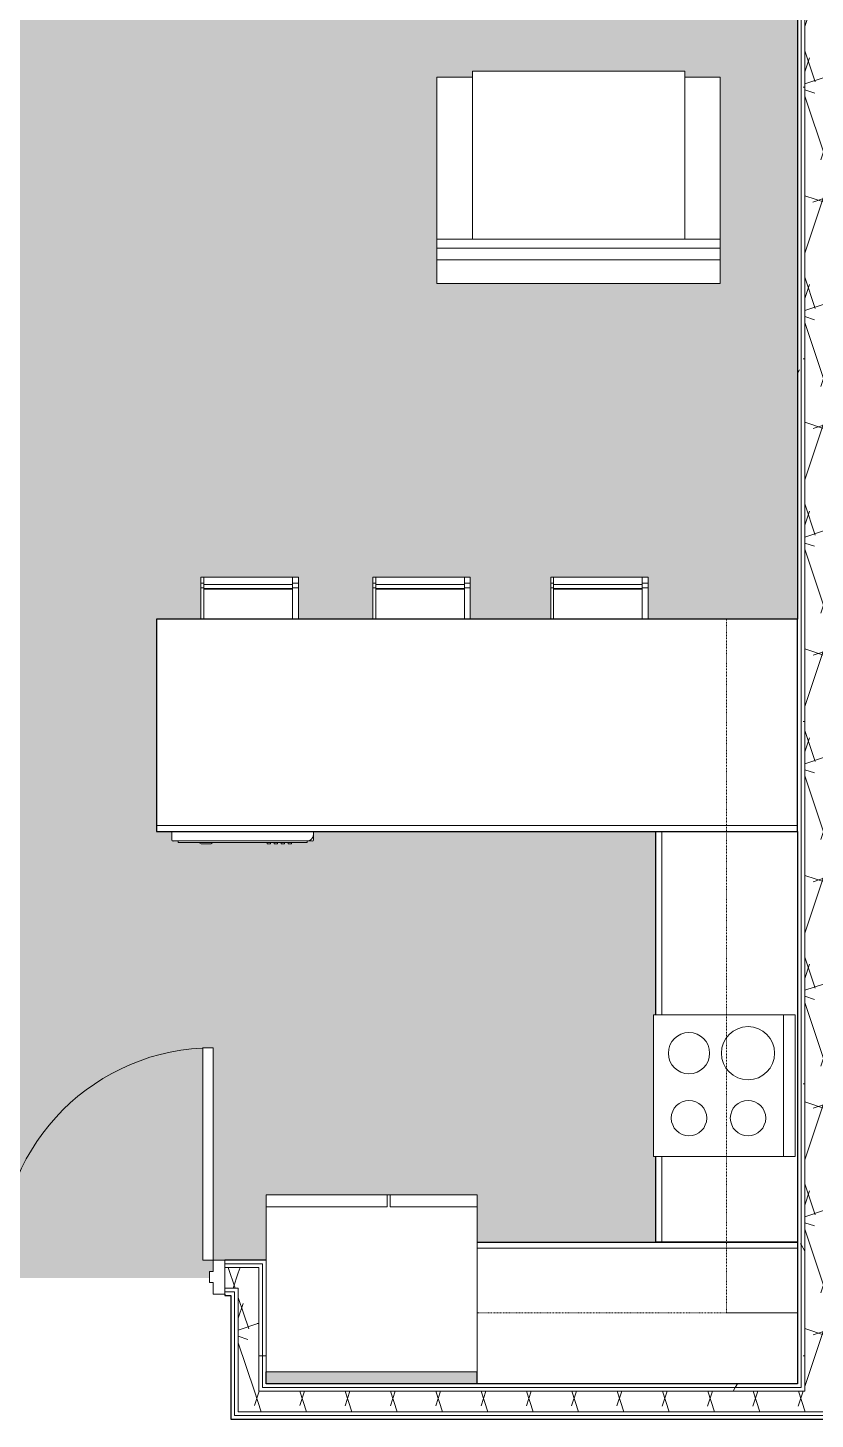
# Model space of a CAD drawing. Header units: inches. Extents: x -4830 to -235, y 9551 to 12852.
# Drawn here: x -3049.7 to -2916.3, y 10449.4 to 10685.3 of the extents above; entities that cross this region are included whole.
import ezdxf

# ---------------------------------------------------------------- set-up
doc = ezdxf.new("R2010")
doc.units = ezdxf.units.IN
doc.header["$MEASUREMENT"] = 0
doc.linetypes.add('Dash', pattern=[0.25, 0.125, -0.125])
for name, color, linetype, lineweight in [('0-1', 7, 'Continuous', 5), ('0-2', 7, 'Continuous', 9), ('0-3', 8, 'Continuous', 9), ('A-AREA-PATT-3', 41, 'Continuous', 9), ('A-DOOR-1', 7, 'Continuous', 9), ('A-DOOR-2', 50, 'Continuous', 13), ('A-DOOR-FRAM-1', 50, 'Continuous', 13), ('A-WALL-2', 7, 'Continuous', 9), ('A-WALL-PATT-1', 7, 'Continuous', 9), ('A-WALL-PATT-3', 253, 'Continuous', 9), ('I-FURN', 30, 'Continuous', 9), ('I-FURN-1', 7, 'Continuous', 9), ('I-WALL-1', 250, 'Continuous', 25), ('Q-CASE-1', 250, 'Continuous', 25), ('Q-CASE-2', 7, 'Continuous', 9), ('Q-CASE-HDLN-1', 7, 'Dash', 9), ('Q-SPCQ-1', 7, 'Continuous', 9)]:
    doc.layers.add(name, color=color, linetype=linetype, lineweight=lineweight)
pattern_1 = [(0, (0, 0), (61.44, 15.36), [2.534, -43.546, 2.534, -43.546, -245.76]), (0, (0, 0), (61.44, 15.36), [-92.16, 2.534, -89.626, 2.534, -43.546, -107.52]), (0, (0, 0), (61.44, 15.36), [-230.4, 2.534, -28.186, 2.534, -74.266]), (120, (23.04, 7.68), (-44.02215, 45.5286), [2.534, -43.546, 2.534, -43.546, -245.76]), (120, (23.04, 7.68), (-44.02215, 45.5286), [-92.16, 2.534, -89.626, 2.534, -43.546, -107.52]), (120, (23.04, 7.68), (-44.02215, 45.5286), [-230.4, 2.534, -28.186, 2.534, -74.266]), (240, (30.72, 38.4), (-17.41785, -60.8886), [2.534, -43.546, 2.534, -43.546, -245.76]), (240, (30.72, 38.4), (-17.41785, -60.8886), [-92.16, 2.534, -89.626, 2.534, -43.546, -107.52]), (240, (30.72, 38.4), (-17.41785, -60.8886), [-230.4, 2.534, -28.186, 2.534, -74.266])]
pattern_2 = [(161.57, (0.96, 0.96), (-7.6802237, -0.0009796), [0, -54.643, 6.067, 0]), (18.43, (-0.96, 0.96), (-7.6802237, 0.0009796), [0, -54.643, 6.067, 0]), (108.43, (0.96, 0.96), (3.8382953, -19.2013653), [18.211, -42.499]), (71.57, (-0.96, 0.96), (3.8382953, 19.2013653), [18.211, -42.499])]

# ---------------------------------------------------------------- blocks, each defined once
blk = doc.blocks.new('OD_CW_Base Cabinet - OD_CW_Base Cabinet-1862371-FLOOR PLAN - 3RD FLOOR')
at = {"layer": 'Q-CASE-1'}
for p, q in [((109.34, 24), (0.74, 24)), ((0.74, 24), (0.74, -12)), ((109.34, -12), (109.34, 24)), ((0.74, -12), (109.34, -12))]:
    blk.add_line(p, q, dxfattribs=at)
at = {"layer": 'Q-CASE-2'}
for p, q in [((0.74, -11), (0.74, 24)), ((0.74, 24), (109.34, 24)), ((109.34, 24), (109.34, -11)), ((0.74, -12), (0.74, -11)), ((0.74, -11), (109.34, -11)), ((109.34, -11), (0.74, -11)), ((109.34, -11), (109.34, -12)), ((109.34, -12), (0.74, -12))]:
    blk.add_line(p, q, dxfattribs=at)
blk = doc.blocks.new('Refrigerator_-_Side-by-Side_6047 - 36_ X 30_-345559-FLOOR PLAN - 3RD FLOOR')
at = {"layer": 'Q-SPCQ-1'}
for p, q in [((17.87, 14.42), (-17.88, 14.42)), ((-17.88, 14.42), (-17.88, -15.58)), ((17.87, -15.58), (17.87, 14.42)), ((-17.88, -13.58), (-3.13, -13.58)), ((-17.88, -13.58), (-17.88, -15.58)), ((-3.13, -15.58), (-3.13, -13.58)), ((-2.63, -13.58), (17.87, -13.58)), ((-2.63, -13.58), (-2.63, -15.58)), ((17.87, -15.58), (17.87, -13.58)), ((-17.88, -15.58), (17.87, -15.58)), ((-3.13, -15.58), (-17.88, -15.58)), ((17.87, -15.58), (-2.63, -15.58))]:
    blk.add_line(p, q, dxfattribs=at)
blk = doc.blocks.new('Range - 24_ x 24_-1352610-FLOOR PLAN - 3RD FLOOR')
at = {"layer": 'Q-SPCQ-1'}
for p, q in [((24, 24), (0, 24)), ((0, 24), (0, 0)), ((24, 0), (24, 24)), ((0, 22), (24, 22)), ((0, 0), (24, 0))]:
    blk.add_line(p, q, dxfattribs=at)
for centre, radius, start, end in [((6.5, 16), 4.5, 360, 180), ((17.5, 16), 3, 360, 180), ((6.5, 16), 4.5, 180, 0), ((17.5, 16), 3, 180, 0), ((6.5, 6), 3.5, 360, 180), ((17.5, 6), 3, 360, 180), ((6.5, 6), 3.5, 180, 0), ((17.5, 6), 3, 180, 0)]:
    blk.add_arc(centre, radius, start, end, dxfattribs=at)
blk = doc.blocks.new('OD_CW_Base Cabinet - OD_CW_Base Cabinet-1445441-FLOOR PLAN - 3RD FLOOR')
at = {"layer": 'Q-CASE-1'}
for p, q in [((0.74, -24), (0.74, 0)), ((0.74, 0), (15.27, 0)), ((39.27, 0), (70.36, 0)), ((70.36, 0), (70.36, -24)), ((70.36, -24), (0.74, -24))]:
    blk.add_line(p, q, dxfattribs=at)
at = {"layer": 'Q-CASE-2'}
for p, q in [((0.74, -1), (0.74, 0)), ((0.74, 0), (15.27, 0)), ((15.27, -1), (0.74, -1)), ((0.74, -24), (0.74, -1)), ((0.74, -1), (15.27, -1)), ((39.27, 0), (70.36, 0)), ((70.36, -1), (39.27, -1)), ((39.27, -1), (70.36, -1)), ((70.36, 0), (70.36, -1)), ((70.36, -1), (70.36, -24)), ((70.36, -24), (0.74, -24))]:
    blk.add_line(p, q, dxfattribs=at)
blk = doc.blocks.new('OD_CW_Base Cabinet - OD_CW_Base Cabinet-1916693-FLOOR PLAN - 3RD FLOOR')
at = {"layer": 'Q-CASE-1'}
for p, q in [((0.74, 0), (54.99, 0)), ((54.99, 0), (54.99, -24)), ((0.74, -24), (0.74, -22)), ((54.99, -24), (0.74, -24))]:
    blk.add_line(p, q, dxfattribs=at)
at = {"layer": 'Q-CASE-2'}
for p, q in [((0.74, 0), (54.99, 0)), ((54.99, -1), (0.74, -1)), ((0.74, -1), (54.99, -1)), ((54.99, 0), (54.99, -1)), ((54.99, -1), (54.99, -24)), ((0.74, -24), (0.74, -22)), ((54.99, -24), (0.74, -24))]:
    blk.add_line(p, q, dxfattribs=at)
blk = doc.blocks.new('Dishwasher_15404 - 34_ counter-V26-FLOOR PLAN - 3RD FLOOR')
at = {"layer": 'Q-SPCQ-1'}
for p, q in [((25.8, 24), (25.25, 24)), ((26.68, 24), (25.8, 24)), ((26.87, 22.93), (26.87, 23.8)), ((26.87, 0.2), (26.87, 22.93)), ((26.87, 22.91), (27.12, 22.91)), ((27.12, 22.91), (27.12, 1.09)), ((27.37, 20.28), (27.12, 20.28)), ((27.12, 19.69), (27.37, 19.69)), ((27.37, 19.1), (27.12, 19.1)), ((27.37, 19.1), (27.37, 18.51)), ((27.37, 20.28), (27.37, 19.69)), ((27.12, 18.51), (27.37, 18.51)), ((27.37, 17.92), (27.12, 17.92)), ((27.12, 17.33), (27.37, 17.33)), ((27.37, 16.74), (27.12, 16.74)), ((27.37, 17.92), (27.37, 17.33)), ((27.37, 16.74), (27.37, 16.15)), ((27.12, 16.15), (27.37, 16.15)), ((27.37, 6.79), (27.12, 6.79)), ((27.12, 4.82), (27.37, 4.82)), ((27.37, 6.66), (27.37, 5.81)), ((27.37, 5.81), (27.37, 4.96)), ((26.87, 1.09), (27.12, 1.09)), ((25.25, 0), (26.68, 0))]:
    blk.add_line(p, q, dxfattribs=at)
for centre, radius, start, end in [((25.8, 22.93), 1.07, 360, 90), ((26.68, 23.8), 0.197, 0, 90), ((26.68, 0.2), 0.197, 270, 360), ((26.68, 0.2), 0.197, 285, 345)]:
    blk.add_arc(centre, radius, start, end, dxfattribs=at)
blk = doc.blocks.new('OD_CW_Upper Cabinet - OD_CW_Upper Cabinet-1916694-FLOOR PLAN - 3RD FLOOR')
at = {"layer": 'Q-CASE-HDLN-1'}
for p, q in [((118.36, 24), (0.74, 24)), ((0.74, 24), (0.74, 12)), ((118.36, 12), (118.36, 24)), ((0.74, 12), (118.36, 12))]:
    blk.add_line(p, q, dxfattribs=at)
blk = doc.blocks.new('Bar_Stool_6722_1_ - Bar_Stool_6722_1_-V27-FLOOR PLAN - 3RD FLOOR')
at = {"layer": 'I-FURN-1'}
for p, q in [((0, 1.78), (0, 7.07)), ((1, 2.03), (1, 7.07)), ((16, 7.07), (16, 2.03)), ((16.5, 7.07), (16.5, 1.78)), ((1, 1.78), (0, 1.78)), ((0, 1.78), (0, 0.98)), ((1, 0.98), (0, 0.98)), ((0, 0.98), (0, 0)), ((1, 1.91), (1, 2.03)), ((16, 2.03), (1, 2.03)), ((1, 1.24), (1, 1.91)), ((16, 1.91), (1, 1.91)), ((1, 0), (1, 1.24)), ((1, 1.24), (16, 1.24)), ((16, 2.03), (16, 1.91)), ((16, 1.91), (16, 1.24)), ((16.5, 1.78), (16, 1.78)), ((16, 1.24), (16, 0)), ((16.5, 0.98), (16, 0.98)), ((16.5, 0.98), (16.5, 1.78)), ((16.5, 0), (16.5, 0.98)), ((0, 0), (1, 0)), ((1, 0), (16, 0)), ((16, 0), (16.5, 0))]:
    blk.add_line(p, q, dxfattribs=at)
blk = doc.blocks.new('OD_CW_Upper Cabinet - OD_CW_Upper Cabinet-1916695-FLOOR PLAN - 3RD FLOOR')
at = {"layer": 'Q-CASE-HDLN-1'}
for p, q in [((54.99, 24), (0.74, 24)), ((0.74, 24), (0.74, 12)), ((54.99, 12), (54.99, 24)), ((0.74, 12), (54.99, 12))]:
    blk.add_line(p, q, dxfattribs=at)
blk = doc.blocks.new('Couch-Both_Arms-Generic - 2-1352635-FLOOR PLAN - 3RD FLOOR')
at = {"layer": 'I-FURN'}
for p, q in [((-24, 13.5), (24, 13.5)), ((24, 13.5), (-24, 13.5)), ((-24, 13.5), (-24, 10)), ((24, 10), (24, 13.5)), ((-24, 11.5), (24, 11.5)), ((-24, 10), (-24, -17.5)), ((-24, 10), (24, 10)), ((-18, -17.5), (-18, 10)), ((18, 10), (18, -17.5)), ((24, -17.5), (24, 10)), ((-24, -17.5), (-18, -17.5)), ((-18, -17.5), (-18, -18.5)), ((-18, -18.5), (18, -18.5)), ((18, -18.5), (18, -17.5)), ((18, -17.5), (24, -17.5))]:
    blk.add_line(p, q, dxfattribs=at)
at = {"layer": 'I-FURN-1'}
for p, q in [((24, 17.5), (-24, 17.5)), ((-24, 17.5), (-24, 13.5)), ((24, 13.5), (24, 17.5))]:
    blk.add_line(p, q, dxfattribs=at)
blk = doc.blocks.new('CTR - 1st Phase - Unit Layouts_rvt-1-FLOOR PLAN - 3RD FLOOR')
at = {"layer": '0-2'}
for name, p, rotation in [('Couch-Both_Arms-Generic - 2-1352635-FLOOR PLAN - 3RD FLOOR', (-2956.4, 10659.43), 180), ('Bar_Stool_6722_1_ - Bar_Stool_6722_1_-V27-FLOOR PLAN - 3RD FLOOR', (-3003.88, 10592.14), 180), ('Bar_Stool_6722_1_ - Bar_Stool_6722_1_-V27-FLOOR PLAN - 3RD FLOOR', (-2974.75, 10592.14), 180), ('Bar_Stool_6722_1_ - Bar_Stool_6722_1_-V27-FLOOR PLAN - 3RD FLOOR', (-2944.63, 10592.14), 180), ('OD_CW_Upper Cabinet - OD_CW_Upper Cabinet-1916694-FLOOR PLAN - 3RD FLOOR', (-2943.32, 10585.8), 269.9999999999745), ('Dishwasher_15404 - 34_ counter-V26-FLOOR PLAN - 3RD FLOOR', (-3025.32, 10574.31), 269.9999999999779), ('OD_CW_Base Cabinet - OD_CW_Base Cabinet-1445441-FLOOR PLAN - 3RD FLOOR', (-2943.32, 10478.7), 89.9999999999732), ('Range - 24_ x 24_-1352610-FLOOR PLAN - 3RD FLOOR', (-2943.7, 10517.97), 269.9999999999824), ('Refrigerator_-_Side-by-Side_6047 - 36_ X 30_-345559-FLOOR PLAN - 3RD FLOOR', (-2991.45, 10471.86), 180), ('OD_CW_Upper Cabinet - OD_CW_Upper Cabinet-1916695-FLOOR PLAN - 3RD FLOOR', (-2918.59, 10479.44), 180)]:
    blk.add_blockref(name, p, dxfattribs=dict(at, rotation=rotation))
for name, p in [('OD_CW_Base Cabinet - OD_CW_Base Cabinet-1862371-FLOOR PLAN - 3RD FLOOR', (-3028.66, 10561.06)), ('OD_CW_Base Cabinet - OD_CW_Base Cabinet-1916693-FLOOR PLAN - 3RD FLOOR', (-2974.31, 10479.44))]:
    blk.add_blockref(name, p, dxfattribs=at)
blk = doc.blocks.new('HOLLOW METAL - UNIT DOOR-1956233-FLOOR PLAN - 3RD FLOOR')
at = {"layer": 'A-DOOR-1'}
blk.add_arc((18, 3.25), 36, 90, 180, dxfattribs=at)
at = {"layer": 'A-DOOR-2'}
for p, q in [((18, 39.25), (16.25, 39.25)), ((16.25, 39.25), (16.25, 3.25)), ((18, 3.25), (18, 39.25)), ((16.25, 3.25), (18, 3.25))]:
    blk.add_line(p, q, dxfattribs=at)
at = {"layer": 'A-DOOR-FRAM-1'}
for p, q in [((-18, 3.25), (-20, 3.25)), ((-20, 3.25), (-20, -2.5)), ((-18, 1.3125), (-18, 3.25)), ((18, 3.25), (18, 1.3125)), ((20, 3.25), (18, 3.25)), ((20, -2.5), (20, 3.25)), ((-17.375, 1.3125), (-18, 1.3125)), ((-17.375, -0.5625), (-17.375, 1.3125)), ((18, 1.3125), (17.375, 1.3125)), ((17.375, 1.3125), (17.375, -0.5625)), ((-18, -2.5), (-18, -0.5625)), ((-18, -0.5625), (-17.375, -0.5625)), ((17.375, -0.5625), (18, -0.5625)), ((18, -0.5625), (18, -2.5)), ((-20, -2.5), (-18, -2.5)), ((18, -2.5), (20, -2.5))]:
    blk.add_line(p, q, dxfattribs=at)
blk = doc.blocks.new('CTR - 1st Phase - Common Walls_rvt-1-FLOOR PLAN - 3RD FLOOR')
at = {"layer": 'A-AREA-PATT-3'}
h = blk.add_hatch(color=256, dxfattribs=at)
h.paths.add_polyline_path([(-3018.32, 10476.39), (-3020.07, 10476.39), (-3020.07, 10512.39), (-3018.32, 10512.39), (-3018.32, 10500.82)], flags=0)
h.paths.add_polyline_path([(-3139.95, 10455.44), (-3139.95, 10499.51), (-3135.2, 10499.51), (-3135.2, 10489.81), (-3126.44, 10489.81), (-3126.44, 10488.81), (-3124.44, 10488.81), (-3124.44, 10486.88), (-3123.81, 10486.88), (-3123.81, 10485), (-3124.44, 10485), (-3124.44, 10483.06), (-3126.44, 10483.06), (-3126.44, 10485.06), (-3135.2, 10485), (-3135.2, 10455.44), (-3082.52, 10455.44), (-3082.52, 10476.39), (-3072.92, 10476.39), (-3072.92, 10485.06), (-3086.44, 10485), (-3086.44, 10483.06), (-3088.44, 10483.06), (-3088.44, 10485), (-3089.06, 10485), (-3089.06, 10486.88), (-3088.44, 10486.88), (-3088.44, 10488.81), (-3086.44, 10488.81), (-3086.44, 10489.81), (-3068.17, 10489.81), (-3068.17, 10476.39), (-3054.32, 10476.39), (-3054.32, 10474.45), (-3053.7, 10474.45), (-3053.7, 10473.39), (-3018.95, 10473.39), (-3018.95, 10474.45), (-3018.32, 10474.45), (-3018.32, 10476.39), (-3009.32, 10476.39), (-3009.32, 10487.44), (-2973.57, 10487.44), (-2973.57, 10479.44), (-2943.32, 10479.44), (-2943.32, 10493.97), (-2943.7, 10493.97), (-2943.7, 10517.97), (-2943.32, 10517.97), (-2943.32, 10549.06), (-3001.32, 10549.06), (-3001.38, 10547.58), (-3001.52, 10547.44), (-3002.42, 10547.42), (-3002.42, 10547.19), (-3005.04, 10547.19), (-3005.04, 10546.94), (-3005.63, 10546.94), (-3005.63, 10547.19), (-3006.22, 10547.19), (-3006.22, 10546.94), (-3006.81, 10546.94), (-3006.81, 10547.19), (-3007.4, 10547.19), (-3007.4, 10546.94), (-3007.99, 10546.94), (-3007.99, 10547.19), (-3008.58, 10547.19), (-3008.58, 10546.94), (-3009.17, 10546.94), (-3009.17, 10547.19), (-3018.66, 10547.19), (-3018.66, 10546.94), (-3020.37, 10546.94), (-3020.37, 10547.19), (-3024.23, 10547.19), (-3024.23, 10547.44), (-3025.13, 10547.44), (-3025.32, 10547.64), (-3025.32, 10549.06), (-3027.92, 10549.06), (-3027.92, 10585.06), (-3020.38, 10585.06), (-3020.38, 10592.14), (-3003.88, 10592.14), (-3003.88, 10585.06), (-2991.25, 10585.06), (-2991.25, 10592.14), (-2974.75, 10592.14), (-2974.75, 10585.06), (-2961.13, 10585.06), (-2961.13, 10592.14), (-2944.63, 10592.14), (-2944.63, 10585.06), (-2919.32, 10585.06), (-2919.32, 10698.5), (-2935.45, 10698.5), (-2935.45, 10716.5), (-2931.45, 10716.5), (-2931.45, 10752.5), (-2935.45, 10752.5), (-2935.45, 10770.5), (-2919.32, 10770.5), (-2919.32, 10842.51), (-2945.31, 10842.51), (-2945.31, 10845.89), (-2983.34, 10845.89), (-2983.34, 10842.51), (-3069.92, 10842.51), (-3069.92, 10642.46), (-3074.67, 10642.46), (-3074.67, 10810.24), (-3078.24, 10810.24), (-3078.24, 10814.99), (-3074.67, 10814.99), (-3074.67, 10842.51), (-3098.91, 10842.51), (-3098.91, 10846.39), (-3100.91, 10846.39), (-3100.91, 10846.95), (-3134.94, 10846.95), (-3134.94, 10846.39), (-3136.94, 10846.39), (-3136.94, 10842.61), (-3134.69, 10842.61), (-3134.69, 10814.99), (-3132.67, 10814.99), (-3132.67, 10810.24), (-3139.44, 10810.24), (-3139.44, 10842.61), (-3137.31, 10842.61), (-3137.31, 10845.89), (-3175.34, 10845.89), (-3175.34, 10842.51), (-3201.32, 10842.51), (-3201.32, 10603.46), (-3176.95, 10603.46), (-3176.95, 10598.71), (-3177.32, 10598.71), (-3177.32, 10524.79), (-3201.32, 10524.79), (-3201.32, 10516.77), (-3193.6, 10516.77), (-3192.63, 10516.64), (-3191.73, 10516.27), (-3190.96, 10515.67), (-3190.37, 10514.9), (-3190, 10514), (-3189.87, 10512.41), (-3189.87, 10511.65), (-3186.85, 10512), (-3185.85, 10513.19), (-3184.85, 10513.76), (-3183.34, 10514.12), (-3181.85, 10514.29), (-3179.86, 10514.12), (-3177.32, 10513.39), (-3175.85, 10512.85), (-3173.85, 10511.92), (-3171.85, 10510.53), (-3170.85, 10509.53), (-3170.35, 10508.66), (-3169.85, 10507.29), (-3169.85, 10506.29), (-3170.35, 10504.92), (-3170.85, 10504.05), (-3171.85, 10503.05), (-3173.85, 10501.66), (-3176.57, 10500.47), (-3178.32, 10499.87), (-3180.07, 10499.44), (-3181.85, 10499.29), (-3183.34, 10499.46), (-3183.85, 10499.55), (-3184.85, 10499.82), (-3185.85, 10500.39), (-3186.85, 10501.58), (-3189.87, 10501.93), (-3189.87, 10500.54), (-3190, 10499.57), (-3190.37, 10498.68), (-3190.96, 10497.9), (-3191.73, 10497.31), (-3192.63, 10496.94), (-3193.6, 10496.81), (-3201.32, 10496.81), (-3201.32, 10490.79), (-3200.07, 10490.79), (-3200.07, 10486.04), (-3201.32, 10486.04), (-3201.32, 10455.44), (-3180.7, 10455.44), (-3180.7, 10486.04), (-3180.07, 10486.04), (-3180.07, 10490.79), (-3175.95, 10490.79), (-3175.95, 10455.44), (-3144.1, 10455.44)], flags=0)
h.paths.add_polyline_path([(-3009.32, 10455.44), (-2973.57, 10455.44), (-2973.57, 10457.44), (-3009.32, 10457.44)], flags=0)
h.paths.add_polyline_path([(-3116.4, 10457.48), (-3116.4, 10483.48), (-3091.4, 10483.48), (-3091.42, 10457.48), (-3109.55, 10457.48)], flags=0)
h.paths.add_polyline_path([(-3123.42, 10488.81), (-3124.44, 10488.81), (-3124.44, 10524.81), (-3122.69, 10524.81), (-3122.69, 10488.81), (-3123.17, 10488.81)], flags=0)
h.paths.add_polyline_path([(-3135.2, 10531.51), (-3139.95, 10531.51), (-3139.95, 10598.71), (-3142.95, 10598.71), (-3142.95, 10603.46), (-3131.94, 10603.46), (-3131.94, 10604.21), (-3129.44, 10604.21), (-3129.44, 10603.46), (-3129.19, 10603.46), (-3129.19, 10600.09), (-3106.19, 10600.09), (-3106.19, 10601.46), (-3081.19, 10601.46), (-3081.19, 10603.46), (-3080.94, 10603.46), (-3080.94, 10604.21), (-3078.44, 10604.21), (-3078.44, 10603.46), (-3074.67, 10603.46), (-3074.67, 10606.46), (-3069.92, 10606.46), (-3069.92, 10541.21), (-3078.44, 10541.21), (-3078.44, 10540.46), (-3080.94, 10540.46), (-3080.94, 10541.21), (-3081.19, 10541.21), (-3081.19, 10543.21), (-3106.19, 10543.21), (-3106.19, 10544.59), (-3129.19, 10544.59), (-3129.19, 10541.21), (-3129.44, 10541.21), (-3129.44, 10540.46), (-3131.94, 10540.46), (-3131.94, 10541.21), (-3135.2, 10541.21), (-3135.2, 10540.46)], flags=0)
h.paths.add_polyline_path([(-3081.19, 10544.59), (-3081.19, 10545.96), (-3080.94, 10545.96), (-3080.94, 10546.71), (-3078.44, 10546.71), (-3078.44, 10545.96), (-3074.67, 10545.96), (-3074.67, 10569.96), (-3135.2, 10569.96), (-3135.2, 10545.96), (-3131.94, 10545.96), (-3131.94, 10546.71), (-3129.44, 10546.71), (-3129.44, 10545.96), (-3104.19, 10545.96), (-3104.19, 10544.59), (-3082.29, 10544.59)], flags=0)
h.paths.add_polyline_path([(-3135.2, 10574.71), (-3074.67, 10574.71), (-3074.67, 10598.71), (-3078.44, 10598.71), (-3078.44, 10597.96), (-3080.94, 10597.96), (-3080.94, 10598.71), (-3081.19, 10598.71), (-3081.19, 10600.09), (-3104.19, 10600.09), (-3104.19, 10598.71), (-3129.44, 10598.71), (-3129.44, 10597.96), (-3131.94, 10597.96), (-3131.94, 10598.71), (-3135.2, 10598.71), (-3135.2, 10576.63)], flags=0)
h.paths.add_polyline_path([(-2941.29, 10641.93), (-2980.4, 10641.93), (-2980.4, 10676.93), (-2974.4, 10676.93), (-2974.4, 10677.93), (-2938.4, 10677.93), (-2938.4, 10676.93), (-2932.4, 10676.93), (-2932.4, 10641.93), (-2933.38, 10641.93)], flags=0)
h.paths.add_polyline_path([(-3181.39, 10685.53), (-3199.39, 10685.53), (-3199.39, 10703.53), (-3181.39, 10703.53)], flags=0)
h.paths.add_polyline_path([(-2995.67, 10688.99), (-3019.72, 10688.99), (-3019.72, 10772.99), (-2984.72, 10772.99), (-2984.72, 10766.99), (-2983.72, 10766.99), (-2983.72, 10694.99), (-2984.72, 10694.99), (-2984.72, 10688.99), (-2987.84, 10688.99)], flags=0)
h.paths.add_polyline_path([(-3138.53, 10705.46), (-3199.89, 10705.46), (-3199.89, 10783.46), (-3119.89, 10783.46), (-3119.89, 10705.46)], flags=0)
h.paths.add_polyline_path([(-2947.54, 10786.06), (-2974.4, 10786.06), (-2974.4, 10787.06), (-2980.4, 10787.06), (-2980.4, 10822.06), (-2932.4, 10822.06), (-2932.4, 10787.06), (-2938.4, 10787.06), (-2938.4, 10786.06)], flags=0)
h.paths.add_polyline_path([(-3199.39, 10787.46), (-3199.39, 10805.46), (-3181.39, 10805.46), (-3181.39, 10787.46), (-3189.87, 10787.46)], flags=0)
h.paths.add_polyline_path([(-3098.41, 10810.24), (-3102.67, 10810.24), (-3102.67, 10814.99), (-3098.24, 10814.99), (-3098.24, 10810.24)], flags=0)
h.paths.add_polyline_path([(-3105.2, 10815.49), (-3105.56, 10815.49), (-3105.56, 10815.99), (-3122.11, 10815.99), (-3122.17, 10815.49), (-3122.24, 10815.49), (-3122.24, 10815.99), (-3131.92, 10815.99), (-3131.92, 10841.24), (-3103.92, 10841.24), (-3103.92, 10815.99), (-3105.03, 10815.99), (-3105.11, 10815.49)], flags=0)
at = {"layer": 'A-WALL-PATT-1'}
h = blk.add_hatch(dxfattribs=at)
h.set_pattern_fill('FP_1', color=256, style=0, pattern_type=2)
h.set_pattern_definition(pattern_1)
h.paths.add_polyline_path([(-2918.7, 10455.44), (-2918.7, 10843.14), (-2919.32, 10843.14), (-2919.32, 10455.44)], flags=0)
h = blk.add_hatch(dxfattribs=at)
h.set_pattern_fill('FP_1', color=256, style=0, pattern_type=2)
h.set_pattern_definition(pattern_1)
h.paths.add_polyline_path([(-2918.7, 10454.81), (-2918.07, 10454.82), (-2918.07, 10843.14), (-2918.7, 10843.14), (-2918.7, 10455.44)], flags=0)
h = blk.add_hatch(dxfattribs=at)
h.set_pattern_fill('FP_1', color=256, style=0, pattern_type=2)
h.set_pattern_definition(pattern_1)
h.paths.add_polyline_path([(-3015.32, 10475.76), (-3009.95, 10475.76), (-3009.95, 10476.39), (-3016.32, 10476.39), (-3016.32, 10475.76)], flags=0)
h.paths.add_polyline_path([(-3076.52, 10475.76), (-3072.92, 10475.76), (-3072.92, 10476.39), (-3081.9, 10476.39), (-3081.9, 10475.76), (-3077.77, 10475.76)], flags=0)
h.paths.add_polyline_path([(-3068.17, 10475.76), (-3056.32, 10475.76), (-3056.32, 10476.39), (-3068.17, 10476.39), (-3068.17, 10476.02)], flags=0)
h = blk.add_hatch(dxfattribs=at)
h.set_pattern_fill('FP_1', color=256, style=0, pattern_type=2)
h.set_pattern_definition(pattern_1)
h.paths.add_polyline_path([(-3010.57, 10475.14), (-3010.59, 10475.76), (-3016.32, 10475.76), (-3016.32, 10475.14), (-3014.07, 10475.14)], flags=0)
h.paths.add_polyline_path([(-3077.77, 10475.14), (-3072.92, 10475.14), (-3072.92, 10475.76), (-3081.27, 10475.76), (-3081.27, 10475.14), (-3080.65, 10475.14)], flags=0)
h.paths.add_polyline_path([(-3068.17, 10475.14), (-3056.32, 10475.14), (-3056.32, 10475.76), (-3068.17, 10475.76), (-3068.17, 10475.4)], flags=0)
h = blk.add_hatch(dxfattribs=at)
h.set_pattern_fill('FP_1', color=256, style=0, pattern_type=2)
h.set_pattern_definition(pattern_1)
h.paths.add_polyline_path([(-3010.57, 10454.81), (-3009.95, 10454.81), (-3009.95, 10475.76), (-3010.57, 10475.76), (-3010.57, 10455.44)], flags=0)
h = blk.add_hatch(dxfattribs=at)
h.set_pattern_fill('FP_1', color=256, style=0, pattern_type=2)
h.set_pattern_definition(pattern_1)
h.paths.add_polyline_path([(-3009.32, 10455.44), (-3009.32, 10476.39), (-3009.95, 10476.39), (-3009.95, 10455.44)], flags=0)
h = blk.add_hatch(dxfattribs=at)
h.set_pattern_fill('FP_1', color=256, style=0, pattern_type=2)
h.set_pattern_definition(pattern_1)
h.paths.add_polyline_path([(-2784.92, 10454.19), (-2783.67, 10454.19), (-2783.67, 10454.81), (-2914.57, 10454.81), (-2914.57, 10454.19), (-2792.9, 10454.19)], flags=0)
h.paths.add_polyline_path([(-3010.57, 10454.19), (-2918.07, 10454.19), (-2918.07, 10454.81), (-3010.57, 10454.81)], flags=0)
h = blk.add_hatch(dxfattribs=at)
h.set_pattern_fill('FP_1', color=256, style=0, pattern_type=2)
h.set_pattern_definition(pattern_1)
h.paths.add_polyline_path([(-2792.9, 10454.81), (-2784.3, 10454.81), (-2784.3, 10455.44), (-2784.92, 10455.44), (-2784.92, 10455.16), (-2843.32, 10455.16), (-2843.32, 10455.44), (-2851.35, 10455.44), (-2851.35, 10455.16), (-2871.3, 10455.24), (-2871.3, 10455.44), (-2913.95, 10455.44), (-2913.95, 10454.81), (-2798.61, 10454.81)], flags=0)
h.paths.add_polyline_path([(-3009.32, 10454.81), (-2918.7, 10454.81), (-2918.7, 10455.44), (-3009.95, 10455.44), (-3009.95, 10454.81)], flags=0)
h = blk.add_hatch(dxfattribs=at)
h.set_pattern_fill('FP_1', color=256, style=0, pattern_type=2)
h.set_pattern_definition(pattern_1)
h.paths.add_polyline_path([(-2792.9, 10449.44), (-2778.92, 10449.44), (-2778.92, 10450.06), (-3015.32, 10450.06), (-3015.32, 10449.44), (-2794.51, 10449.44)], flags=0)
h = blk.add_hatch(dxfattribs=at)
h.set_pattern_fill('FP_1', color=256, style=0, pattern_type=2)
h.set_pattern_definition(pattern_1)
h.paths.add_polyline_path([(-2792.9, 10450.06), (-2779.55, 10450.06), (-2779.55, 10450.69), (-3014.7, 10450.67), (-3014.7, 10450.06), (-2794.99, 10450.06)], flags=0)
at = {"layer": 'A-WALL-PATT-3'}
h = blk.add_hatch(dxfattribs=at)
h.set_pattern_fill('FP_34', color=256, style=0, pattern_type=2)
h.set_pattern_definition(pattern_2)
h.paths.add_polyline_path([(-2914.57, 10454.19), (-2914.57, 10843.41), (-2918.07, 10843.41), (-2918.07, 10454.19)], flags=0)
h = blk.add_hatch(dxfattribs=at)
h.set_pattern_fill('FP_34', color=256, style=0, pattern_type=2)
h.set_pattern_definition(pattern_2)
h.paths.add_polyline_path([(-3014.07, 10471.64), (-3014.07, 10475.14), (-3016.32, 10475.14), (-3016.32, 10471.64), (-3014.7, 10471.64)], flags=0)
h.paths.add_polyline_path([(-3076.52, 10471.64), (-3072.3, 10471.64), (-3072.3, 10475.14), (-3077.77, 10475.14), (-3077.77, 10471.64), (-3077.15, 10471.64)], flags=0)
h.paths.add_polyline_path([(-3068.8, 10471.64), (-3056.32, 10471.64), (-3056.32, 10475.14), (-3068.8, 10475.14), (-3068.8, 10472.58)], flags=0)
h = blk.add_hatch(dxfattribs=at)
h.set_pattern_fill('FP_34', color=256, style=0, pattern_type=2)
h.set_pattern_definition(pattern_2)
h.paths.add_polyline_path([(-3014.07, 10454.19), (-3010.57, 10454.19), (-3010.57, 10475.14), (-3014.07, 10475.14), (-3014.07, 10454.81)], flags=0)
h = blk.add_hatch(dxfattribs=at)
h.set_pattern_fill('FP_34', color=256, style=0, pattern_type=2)
h.set_pattern_definition(pattern_2)
h.paths.add_polyline_path([(-2792.9, 10450.69), (-2780.17, 10450.69), (-2780.17, 10454.19), (-3014.07, 10454.17), (-3014.07, 10450.69), (-2795.46, 10450.69)], flags=0)
at = {"layer": 'A-WALL-2'}
for p, q in [((-2918.7, 10843.41), (-2918.7, 10455.44)), ((-2918.07, 10843.41), (-2918.07, 10455.44)), ((-3015.32, 10475.76), (-3016.32, 10475.76)), ((-3015.32, 10475.76), (-3010.57, 10475.76)), ((-3010.57, 10475.76), (-3009.95, 10475.76)), ((-3009.95, 10475.76), (-3009.95, 10455.44)), ((-3015.32, 10475.14), (-3016.32, 10475.14)), ((-3015.32, 10475.14), (-3014.07, 10475.14)), ((-3014.07, 10475.14), (-3010.57, 10475.14)), ((-3010.57, 10475.14), (-3010.57, 10455.44)), ((-3015.32, 10471.64), (-3016.32, 10471.64)), ((-3015.32, 10471.01), (-3016.32, 10471.01)), ((-3015.32, 10471.64), (-3014.7, 10471.64)), ((-3015.32, 10471.01), (-3014.7, 10471.01)), ((-3014.7, 10471.64), (-3014.07, 10471.64)), ((-3014.7, 10471.01), (-3014.7, 10455.44)), ((-3014.07, 10471.64), (-3014.07, 10455.44)), ((-3014.7, 10450.69), (-3014.7, 10455.44)), ((-3014.07, 10454.19), (-3014.07, 10455.44)), ((-3010.57, 10454.81), (-3010.57, 10455.44)), ((-3010.57, 10454.19), (-3010.57, 10454.81)), ((-3009.95, 10454.81), (-3009.95, 10455.44)), ((-2918.7, 10454.81), (-3009.95, 10454.81)), ((-2918.7, 10455.44), (-2918.7, 10454.81)), ((-2918.07, 10455.44), (-2918.07, 10454.81)), ((-2918.07, 10454.81), (-2918.07, 10454.19)), ((-3014.07, 10450.69), (-3014.07, 10454.19)), ((-2918.07, 10454.19), (-3010.57, 10454.19)), ((-3014.7, 10450.06), (-3014.7, 10450.69)), ((-2779.55, 10450.06), (-3014.7, 10450.06)), ((-2780.17, 10450.69), (-3014.07, 10450.69))]:
    blk.add_line(p, q, dxfattribs=at)
at = {"layer": 'I-WALL-1'}
for p, q in [((-2919.32, 10715.5), (-2919.32, 10585.06)), ((-3015.32, 10476.39), (-3016.32, 10476.39)), ((-3009.95, 10476.39), (-3015.32, 10476.39)), ((-3009.32, 10476.39), (-3009.95, 10476.39)), ((-3016.32, 10470.64), (-3016.32, 10470.39)), ((-3016.32, 10470.39), (-3015.32, 10470.39)), ((-3015.32, 10470.39), (-3015.32, 10455.44)), ((-3009.32, 10455.44), (-3009.32, 10457.44)), ((-3015.32, 10455.44), (-3015.32, 10450.06)), ((-2973.57, 10455.44), (-3009.32, 10455.44)), ((-3015.32, 10450.06), (-3015.32, 10449.44)), ((-3015.32, 10449.44), (-2778.92, 10449.44))]:
    blk.add_line(p, q, dxfattribs=at)
at = {"layer": '0-3'}
blk.add_blockref('HOLLOW METAL - UNIT DOOR-1956233-FLOOR PLAN - 3RD FLOOR', (-3036.32, 10473.14), dxfattribs=at)

msp = doc.modelspace()

# ---------------------------------------------------------------- block references
at = {"layer": '0-1'}
for name in ['CTR - 1st Phase - Common Walls_rvt-1-FLOOR PLAN - 3RD FLOOR', 'CTR - 1st Phase - Unit Layouts_rvt-1-FLOOR PLAN - 3RD FLOOR']:
    msp.add_blockref(name, (0, 0), dxfattribs=at)

doc.saveas('drawing.dxf')
